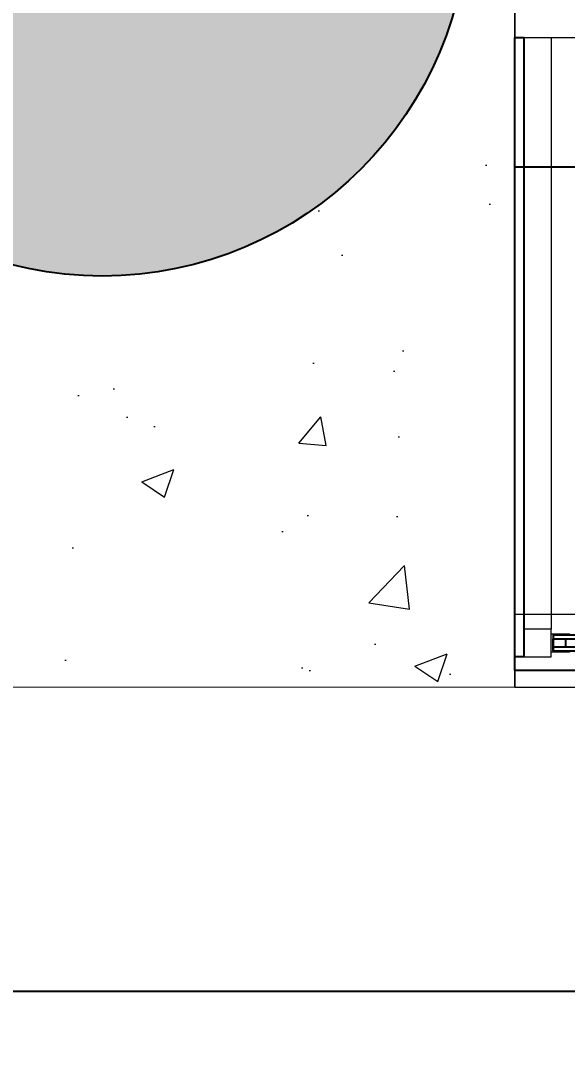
# Model space of a CAD drawing. Header units: centimetres. Extents: x -72470 to -43129, y -18750 to -16337.
# Drawn here: x -47490.2 to -47430.4, y -17451.2 to -17339.1 of the extents above; entities that cross this region are included whole.
import ezdxf

# ---------------------------------------------------------------- set-up
doc = ezdxf.new("R2010")
doc.units = ezdxf.units.CM
doc.header["$MEASUREMENT"] = 0
doc.linetypes.add('DUZ', pattern=[0])
doc.layers.get('0').update_dxf_attribs({"linetype": 'DUZ', "lineweight": 0})
doc.layers.get('Defpoints').update_dxf_attribs({"lineweight": 0})
for name, color, linetype in [('11-021_500-BLOK B-str_zemin_kat$0$2DKOLON', 4, 'Continuous'), ('11-021_500-BLOK B-str_zemin_kat$0$2DTARAMA1', 253, 'Continuous'), ('CAM', 4, 'Continuous')]:
    doc.layers.add(name, color=color, linetype=linetype)
doc.layers.add('M-OLCU-IC', color=155, linetype='Continuous', lineweight=0)
doc.layers.add('TEFRIS', color=30, linetype='Continuous', lineweight=9)
doc.styles.add('ARIAL', font='arial.ttf', dxfattribs={"width": 0.6})
doc.dimstyles.new('E_100', dxfattribs={"dimtxt": 10, "dimasz": 10, "dimexe": 5, "dimexo": 30, "dimgap": 3, "dimtad": 1, "dimtoh": 1, "dimdec": 0, "dimzin": 12, "dimdsep": 46, "dimtxsty": 'ARIAL', "dimblk": 'OBLIQUE', "dimcen": 5, "dimdle": 1, "dimclrt": 256, "dimadec": 0, "dimazin": 3, "dimtfac": 1, "dimtdec": 0, "dimtofl": 0, "dimtmove": 2, "dimatfit": 3, "dimldrblk": 'OBLIQUE', "dimfxl": 5, "dimtolj": 1, "dimtzin": 0, "dimarcsym": 0})

# ---------------------------------------------------------------- blocks, each defined once
blk = doc.blocks.new('_OBLIQUE')
at = {"layer": 'M-OLCU-IC', "linetype": 'ByBlock'}
for p, q in [((-0.5, -0.5), (0.5, 0.5)), ((0, 0), (0, 0))]:
    blk.add_line(p, q, dxfattribs=at)
blk = doc.blocks.new('*D93')
at = {"color": 0, "linetype": 'Continuous', "lineweight": -2, "transparency": 16777216}
for p, q in [((-47724.28736562388, -17441.97602225973), (-47724.28736562388, -17450.19599077186)), ((-45801.23922873809, -17441.97602226162), (-45801.23922873809, -17450.19599077186)), ((-47725.28736562388, -17445.19599077186), (-45800.23922873809, -17445.19599077186))]:
    blk.add_line(p, q, dxfattribs=at)
at = {"layer": 'Defpoints', "color": 0, "linetype": 'Continuous', "transparency": 16777216}
for p in [(-47724.28736562388, -17411.97602225973), (-45801.23922873809, -17411.97602226162), (-45801.23922873809, -17445.19599077186)]:
    blk.add_point(p, dxfattribs=at)
at = {"color": 0, "linetype": 'Continuous', "lineweight": -2, "transparency": 16777216, "xscale": 10, "yscale": 10, "zscale": 10, "rotation": 180}
blk.add_blockref('_OBLIQUE', (-47724.28736562388, -17445.19599077186), dxfattribs=at)
at = {"color": 0, "linetype": 'Continuous', "lineweight": -2, "transparency": 16777216, "xscale": 10, "yscale": 10, "zscale": 10}
blk.add_blockref('_OBLIQUE', (-45801.23922873809, -17445.19599077186), dxfattribs=at)
at = {"linetype": 'Continuous', "transparency": 16777216, "insert": (-46762.76329718098, -17437.08685025344), "char_height": 10, "attachment_point": 5, "style": 'ARIAL'}
blk.add_mtext('\\A1;1923', dxfattribs=at)

msp = doc.modelspace()

# ---------------------------------------------------------------- hatches: boundary and pattern name
h = msp.add_hatch()
h.set_pattern_fill('AR-CONC', color=256, scale=5)
h.set_pattern_definition([(49.99999999999999, (15301.57308724916, -119.6299993459434), (35.86300913003767, -3.137606749129755), [3.75, -41.25]), (355, (15301.57308724916, -119.6299993459434), (-6.937566680650001, 37.60960668500059), [3, -33]), (100.45144446, (15304.56167129916, -119.8914665459434), (28.9254423363556, 34.47199954843147), [3.187009599999998, -35.05710559999997]), (46.18420000000001, (15301.57308724916, -109.6299993459434), (53.36206653357862, -8.275964039653827), [5.625, -61.875]), (96.63563549, (15306.01992449916, -110.3196646959434), (46.73309728371142, 48.70593003872752), [4.7805171, -52.58568799999999]), (351.1841639899999, (15301.57308724916, -109.6299993459434), (46.73309725273866, 48.70593001349951), [4.5, -49.50000005]), (21, (15306.57308724916, -112.1299993459434), (29.84535260592308, -20.13094453326694), [3.75, -41.25]), (326.0000000000001, (15306.57308724916, -112.1299993459434), (12.16576659607909, 36.25750225234265), [3, -33]), (71.45144474, (15309.06019994916, -113.8075780459434), (42.01111883649855, 16.12655764031769), [3.1870095, -35.0571056]), (37.50000000000001, (15301.57308724916, -119.6299993459434), (0.6079927658645334, 16.64469269156557), [0, -32.59999999999999, 0, -33.5, 0, -33.125]), (7.499999999999999, (15301.57308724916, -119.6299993459434), (13.15347687210743, 19.72058559411801), [0, -19.1, 0, -31.85, 0, -12.625]), (327.5, (15290.42308724916, -119.6299993459434), (26.69112180862045, -1.127743586718988), [0, -12.5, 0, -39, 0, -51.75]), (317.5, (15285.42308724916, -119.6299993459434), (29.15930846711931, 5.005249116615886), [0, -16.25, 0, -25.9, 0, -36.75])])
edge = h.paths.add_edge_path(flags=17)
edge.add_spline(control_points=[(-47699.02468411888, -17332.56781017538), (-47697.84055284006, -17332.39911738471), (-47673.75263413179, -17329.16683908439), (-47645.20658141225, -17329.43891471697), (-47624.28562978579, -17325.05716158762)], knot_values=[145.1238663494258, 145.1238663494258, 145.1238663494258, 145.1238663494258, 148.1754165940361, 206.6461398008984, 206.6461398008984, 206.6461398008984, 206.6461398008984], degree=3, periodic=0)
edge.add_line((-47624.28562978579, -17325.05716158762), (-47624.28562978579, -17311.97602225973))
edge.add_line((-47624.28562978579, -17311.97602225973), (-47630.93989274332, -17311.97602225973))
edge.add_arc((-47650.51747740764, -17301.94017756628), 21.99999999999724, 207.140545782196, 332.85945421780394, ccw=False)
edge.add_line((-47670.09506207197, -17311.97602225973), (-47678.60330999386, -17311.97602225973))
edge.add_arc((-47698.18089465818, -17301.94017756628), 21.99999999999724, 207.140545782196, 332.85945421780394, ccw=False)
edge.add_line((-47717.7584793225, -17311.97602225973), (-47724.28736562387, -17311.97602225973))
edge.add_line((-47724.28736562387, -17311.97602225973), (-47724.28736562387, -17332.56781017538))
edge.add_line((-47724.28736562387, -17332.56781017538), (-47699.0246841189, -17332.56781017538))
edge = h.paths.add_edge_path(flags=16)
edge.add_spline(control_points=[(-47624.28562978579, -17325.05716158762), (-47645.20658141225, -17329.43891471697), (-47673.75263413179, -17329.16683908439), (-47697.84055284006, -17332.39911738471), (-47699.02468411888, -17332.56781017538)], knot_values=[145.1238663494258, 145.1238663494258, 145.1238663494258, 145.1238663494258, 203.5945895562882, 206.6461398008984, 206.6461398008984, 206.6461398008984, 206.6461398008984], degree=3, periodic=0)
edge.add_line((-47699.0246841189, -17332.56781017538), (-47624.28562978579, -17332.56781017538))
edge.add_line((-47624.28562978579, -17332.56781017538), (-47624.28562978579, -17325.05716158762))
edge = h.paths.add_edge_path()
edge.add_spline(control_points=[(-47596.79254445306, -17311.97602225966), (-47602.8174574705, -17318.70082643248), (-47612.57954455519, -17322.60540047716), (-47624.28562978579, -17325.05716158762)], knot_values=[112.4072250811205, 112.4072250811205, 112.4072250811205, 112.4072250811205, 145.1238663494258, 145.1238663494258, 145.1238663494258, 145.1238663494258], degree=3, periodic=0)
edge.add_line((-47624.28562978579, -17325.05716158762), (-47624.28562978579, -17332.56781017538))
edge.add_line((-47624.28562978579, -17332.56781017538), (-47699.0246841189, -17332.56781017538))
edge.add_spline(control_points=[(-47699.02468411888, -17332.56781017538), (-47708.01219346618, -17333.84818175251), (-47716.38633871353, -17335.61069336639), (-47724.28736562387, -17337.74510364926)], knot_values=[206.6461398008984, 206.6461398008984, 206.6461398008984, 206.6461398008984, 229.8072848849088, 229.8072848849088, 229.8072848849088, 229.8072848849088], degree=3, periodic=0)
edge.add_line((-47724.28736562387, -17337.74510364926), (-47724.28736562387, -17411.97602225973))
edge.add_line((-47724.28736562387, -17411.97602225973), (-47436.17033676498, -17411.99617127467))
edge.add_line((-47436.17033676498, -17411.99617127467), (-47436.17033676498, -17311.99617127467))
edge.add_line((-47436.17033676498, -17311.99617127467), (-47443.98393828222, -17311.99292254731))
edge.add_arc((-47483.1588608579, -17326.85770456878), 41.90031388135831, -16.21921756997392, 20.779067573055272, ccw=False)
edge.add_arc((-47481.23922856113, -17327.08817396441), 39.99394929273181, 196.6703255361228, 343.3296744638772, ccw=False)
edge.add_arc((-47481.02286179306, -17327.07742740036), 40.20433856620848, 157.9375905672828, 196.5965430335922, ccw=False)
edge.add_line((-47518.28324829568, -17311.97602225973), (-47596.79254445312, -17311.97602225973))
edge = h.paths.add_edge_path(flags=17)
edge.add_spline(control_points=[(-47624.28562978579, -17325.05716158762), (-47612.57954455519, -17322.60540047716), (-47602.8174574705, -17318.70082643248), (-47596.79254445306, -17311.97602225966)], knot_values=[112.4072250811205, 112.4072250811205, 112.4072250811205, 112.4072250811205, 145.1238663494258, 145.1238663494258, 145.1238663494258, 145.1238663494258], degree=3, periodic=0)
edge.add_line((-47596.79254445312, -17311.97602225973), (-47624.28562978579, -17311.97602225973))
edge.add_line((-47624.28562978579, -17311.97602225973), (-47624.28562978579, -17325.05716158762))
edge = h.paths.add_edge_path(flags=17)
edge.add_spline(control_points=[(-47724.28736562387, -17337.74510364926), (-47716.38633871353, -17335.61069336639), (-47708.01219346618, -17333.84818175251), (-47699.02468411888, -17332.56781017538)], knot_values=[206.6461398008984, 206.6461398008984, 206.6461398008984, 206.6461398008984, 229.8072848849088, 229.8072848849088, 229.8072848849088, 229.8072848849088], degree=3, periodic=0)
edge.add_line((-47699.0246841189, -17332.56781017538), (-47724.28736562387, -17332.56781017538))
edge.add_line((-47724.28736562387, -17332.56781017538), (-47724.28736562387, -17337.74510364926))
h = msp.add_hatch()
h.set_pattern_fill('AR-CONC', color=256, scale=5)
h.set_pattern_definition([(49.99999999999999, (14820.57473426191, -159.6510162799259), (35.86300913003767, -3.137606749129755), [3.75, -41.25]), (355, (14820.57473426191, -159.6510162799259), (-6.937566680650001, 37.60960668500059), [3, -33]), (100.45144446, (14823.56331831191, -159.9124834799259), (28.9254423363556, 34.47199954843147), [3.187009599999993, -35.0571055999999]), (46.18420000000001, (14820.57473426191, -149.6510162799259), (53.36206653357862, -8.275964039653827), [5.625, -61.875]), (96.63563549, (14825.02157151191, -150.3406816299259), (46.73309728371142, 48.70593003872752), [4.7805171, -52.58568799999999]), (351.1841639899999, (14820.57473426191, -149.6510162799259), (46.73309725273866, 48.70593001349951), [4.5, -49.50000005]), (21, (14825.57473426191, -152.1510162799259), (29.84535260592308, -20.13094453326694), [3.75, -41.25]), (326.0000000000001, (14825.57473426191, -152.1510162799259), (12.16576659607909, 36.25750225234265), [3, -33]), (71.45144474, (14828.06184696191, -153.8285949799258), (42.01111883649855, 16.12655764031769), [3.1870095, -35.0571056]), (37.50000000000001, (14820.57473426191, -159.6510162799259), (0.6079927658645334, 16.64469269156557), [0, -32.59999999999999, 0, -33.5, 0, -33.125]), (7.499999999999999, (14820.57473426191, -159.6510162799259), (13.15347687210743, 19.72058559411801), [0, -19.1, 0, -31.85, 0, -12.625]), (327.5, (14809.42473426191, -159.6510162799259), (26.69112180862045, -1.127743586718988), [0, -12.5, 0, -39, 0, -51.75]), (317.5, (14804.42473426191, -159.6510162799259), (29.15930846711931, 5.005249116615886), [0, -16.25, 0, -25.9, 0, -36.75])])
h.paths.add_polyline_path([(-47186.17033676498, -17311.99617127467), (-47313.67033676498, -17311.99617127467), (-47436.17033676498, -17311.99617127467), (-47436.17033676498, -17340.99617127467), (-47186.17033676498, -17340.99617127467)])
at = {"layer": '11-021_500-BLOK B-str_zemin_kat$0$2DTARAMA1'}
h = msp.add_hatch(dxfattribs=at)
h.set_pattern_fill('ANSI33', color=256, scale=100)
h.set_pattern_definition([(45, (-405862.5769596087, -192797.8366478115), (-17.67766952966369, 17.67766952966369), []), (45, (-405844.8992901087, -192797.8366478115), (-17.67766952966369, 17.67766952966369), [12.5, -6.25])])
edge = h.paths.add_edge_path()
edge.add_arc((-45801.23922856113, -17327.06709915656), 40, 0, 360)
edge = h.paths.add_edge_path()
edge.add_arc((-46641.23922856113, -17327.06709915656), 40, 0, 360)
edge = h.paths.add_edge_path()
edge.add_arc((-47481.23922856113, -17327.06709915656), 40, 0, 360)
edge = h.paths.add_edge_path()
edge.add_arc((-48321.23922856113, -17327.06709915656), 40, 0, 360)
h.paths.add_polyline_path([(-47188.76778789588, -17161.40367938066), (-47015.01130767762, -17161.40367938066), (-47015.01130767762, -17115.45211048573), (-47188.76778789588, -17115.45211048573)], flags=9)
h.paths.add_polyline_path([(-46335.55883044757, -17161.42925918975), (-46161.79211830565, -17161.42925918975), (-46161.79211830565, -17115.44699452401), (-46335.55883044757, -17115.44699452401)], flags=9)
h.paths.add_polyline_path([(-48028.77290385771, -17161.42925918975), (-47873.65284928739, -17161.42925918975), (-47873.65284928739, -17115.44699452401), (-48028.77290385771, -17115.44699452401)], flags=9)
edge = h.paths.add_edge_path()
edge.add_arc((-49161.23922856113, -17327.06709915656), 40, 0, 360)
edge = h.paths.add_edge_path()
edge.add_arc((-47481.23922856113, -18167.06709915656), 40, 0, 360)
edge = h.paths.add_edge_path()
edge.add_arc((-46641.23922856113, -18167.06709915656), 40, 0, 360)
edge = h.paths.add_edge_path()
edge.add_arc((-45801.23922856113, -18167.06709915656), 40, 0, 360)

# ---------------------------------------------------------------- linework, layer by layer
for p, q in [((-47436.17033676498, -17340.99617127467), (-47308.67033676498, -17340.99617127467)), ((-47435.17033676498, -17340.99617127467), (-47435.17033676498, -17408.64617127467)), ((-47436.17033676498, -17403.99617127467), (-47308.67033676498, -17403.99617127467))]:
    msp.add_line(p, q)
at = {"color": 7, "lineweight": 0}
msp.add_line((-47436.17033676498, -17340.99617127467), (-47308.67033676498, -17340.99617127467), dxfattribs=at)
msp.add_lwpolyline([(-47432.17033676498, -17405.64617127467), (-47435.1877544457, -17405.64617127467), (-47435.1877544457, -17340.99617127467), (-47432.17033676498, -17340.99617127467)], close=True)
for points in [[(-47435.17033676498, -17408.64617127467), (-47432.17033676498, -17408.64617127467), (-47432.17033676498, -17405.64617127467), (-47435.17033676498, -17405.64617127467), (-47435.17033676498, -17408.64617127467)], [(-47430.17033676498, -17408.04617127468), (-47430.17033676498, -17408.14617127467), (-47432.17033676498, -17408.14617127467), (-47432.17033676498, -17406.14617127467), (-47430.17033676498, -17406.14617127467), (-47430.17033676498, -17406.24617127467)]]:
    msp.add_lwpolyline(points)
at = {"layer": '11-021_500-BLOK B-str_zemin_kat$0$2DKOLON', "linetype": 'Continuous'}
msp.add_circle((-47481.23922856113, -17327.06709915656), 40, dxfattribs=at)
at = {"layer": 'CAM'}
for points in [[(-47435.17033676498, -17408.64617127467), (-47436.17033676498, -17408.64617127467), (-47436.17033676498, -17340.99617127467), (-47435.17033676498, -17340.99617127467)], [(-47436.17033676498, -17355.14617127467), (-47311.17033676498, -17355.14617127467), (-47311.17033676498, -17410.14617127467), (-47436.17033676498, -17410.14617127467)], [(-47431.97033676499, -17406.69617127468), (-47430.63458785574, -17406.69617127468), (-47430.63458785574, -17407.59617127468), (-47431.97033676499, -17407.59617127468)]]:
    msp.add_lwpolyline(points, close=True, dxfattribs=at)
msp.add_lwpolyline([(-47431.97033676499, -17406.29617127468), (-47431.97033676499, -17407.99617127467), (-47312.87033676498, -17407.99617127467), (-47312.87033676498, -17407.59617127468), (-47431.97033676499, -17407.59617127468), (-47431.97033676499, -17407.99617127467), (-47431.97033676499, -17407.59617127468), (-47431.97033676499, -17406.69617127468), (-47312.87033676498, -17406.69617127468), (-47312.87033676498, -17406.29617127468), (-47431.97033676499, -17406.29617127468), (-47431.97033676499, -17407.99617127467)], dxfattribs=at)
at = {"layer": 'TEFRIS', "color": 0, "linetype": 'Continuous'}
msp.add_lwpolyline([(-47444.18836302368, -17311.9928375519), (-47436.17033676498, -17311.99617127467), (-47436.17033676498, -17411.99617127467), (-47724.28736562388, -17411.97602225973), (-47724.28736562388, -17311.97602225973), (-47518.28324829568, -17311.97602225973)], dxfattribs=at)
msp.add_lwpolyline([(-47186.17033676498, -17411.99617127467), (-47436.17033676498, -17411.99617127467), (-47436.17033676498, -17311.99617127467), (-47186.17033676498, -17311.99617127467)], close=True, dxfattribs=at)

# ---------------------------------------------------------------- dimensions: what is measured, and where the dimension line sits
at = {"color": 0, "linetype": 'Continuous'}
dim = msp.add_linear_dim(base=(-45801.23922873809, -17445.19599077186), p1=(-47724.28736562388, -17411.97602225973), p2=(-45801.23922873809, -17411.97602226162), dimstyle='E_100', dxfattribs=at)
dim.commit()
dim.dimension.update_dxf_attribs({"geometry": '*D93', "text_midpoint": (-46762.76329718098, -17437.08685025344)})

doc.saveas('drawing.dxf')
